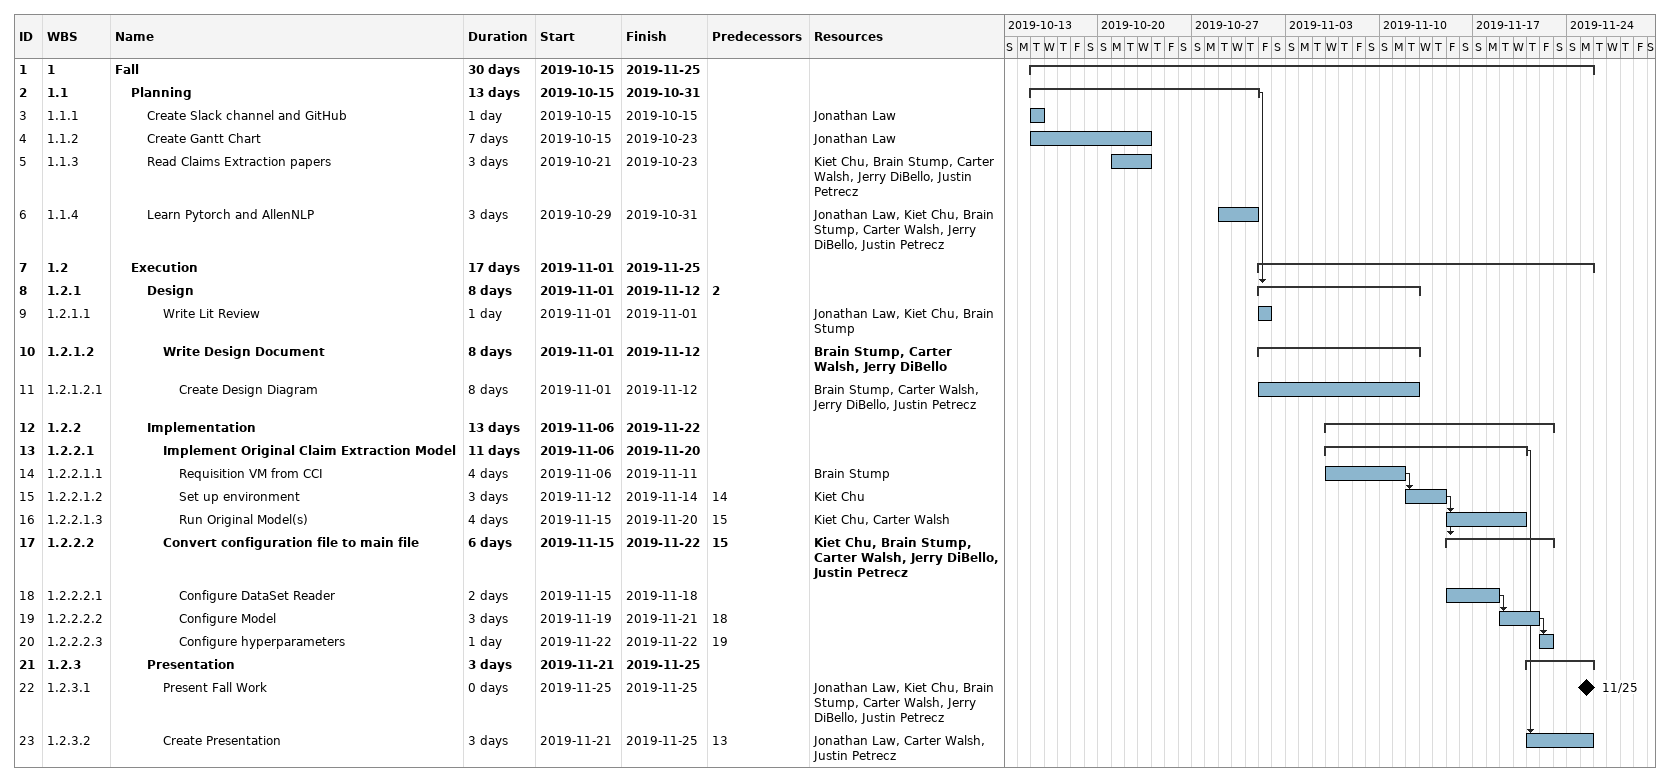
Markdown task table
| ID | WBS | Task | Duration | Start | Finish | Predecessors | Resources |
|---|---|---|---|---|---|---|---|
| 1 | 1 | **Fall** | 30d | 2019-10-15 | 2019-11-25 |  |  |
| 2 | 1.1 | **Planning** | 13d | 2019-10-15 | 2019-10-31 |  |  |
| 3 | 1.1.1 | Create Slack channel and GitHub | 1d | 2019-10-15 | 2019-10-15 |  | Jonathan Law |
| 4 | 1.1.2 | Create Gantt Chart | 7d | 2019-10-15 | 2019-10-23 |  | Jonathan Law |
| 5 | 1.1.3 | Read Claims Extraction papers | 3d | 2019-10-21 | 2019-10-23 |  | Kiet Chu, Brain Stump, Carter Walsh, Jerry DiBello, Justin Petrecz |
| 6 | 1.1.4 | Learn Pytorch and AllenNLP | 3d | 2019-10-29 | 2019-10-31 |  | Jonathan Law, Kiet Chu, Brain Stump, Carter Walsh, Jerry DiBello, Justin Petrecz |
| 7 | 1.2 | **Execution** | 17d | 2019-11-01 | 2019-11-25 |  |  |
| 8 | 1.2.1 | **Design** | 8d | 2019-11-01 | 2019-11-12 | 2 |  |
| 9 | 1.2.1.1 | Write Lit Review | 1d | 2019-11-01 | 2019-11-01 |  | Jonathan Law, Kiet Chu, Brain Stump |
| 10 | 1.2.1.2 | **Write Design Document** | 8d | 2019-11-01 | 2019-11-12 |  | Brain Stump, Carter Walsh, Jerry DiBello |
| 11 | 1.2.1.2.1 | Create Design Diagram | 8d | 2019-11-01 | 2019-11-12 |  | Brain Stump, Carter Walsh, Jerry DiBello, Justin Petrecz |
| 12 | 1.2.2 | **Implementation** | 13d | 2019-11-06 | 2019-11-22 |  |  |
| 13 | 1.2.2.1 | **Implement Original Claim Extraction Model** | 11d | 2019-11-06 | 2019-11-20 |  |  |
| 14 | 1.2.2.1.1 | Requisition VM from CCI | 4d | 2019-11-06 | 2019-11-11 |  | Brain Stump |
| 15 | 1.2.2.1.2 | Set up environment | 3d | 2019-11-12 | 2019-11-14 | 14 | Kiet Chu |
| 16 | 1.2.2.1.3 | Run Original Model(s) | 4d | 2019-11-15 | 2019-11-20 | 15 | Kiet Chu, Carter Walsh |
| 17 | 1.2.2.2 | **Convert configuration file to main file** | 6d | 2019-11-15 | 2019-11-22 | 15 | Kiet Chu, Brain Stump, Carter Walsh, Jerry DiBello, Justin Petrecz |
| 18 | 1.2.2.2.1 | Configure DataSet Reader | 2d | 2019-11-15 | 2019-11-18 |  |  |
| 19 | 1.2.2.2.2 | Configure Model | 3d | 2019-11-19 | 2019-11-21 | 18 |  |
| 20 | 1.2.2.2.3 | Configure hyperparameters | 1d | 2019-11-22 | 2019-11-22 | 19 |  |
| 21 | 1.2.3 | **Presentation** | 3d | 2019-11-21 | 2019-11-25 |  |  |
| 22 | 1.2.3.1 | Present Fall Work | 0d | 2019-11-25 | 2019-11-25 |  | Jonathan Law, Kiet Chu, Brain Stump, Carter Walsh, Jerry DiBello, Justin Petrecz |
| 23 | 1.2.3.2 | Create Presentation | 3d | 2019-11-21 | 2019-11-25 | 13 | Jonathan Law, Carter Walsh, Justin Petrecz |
